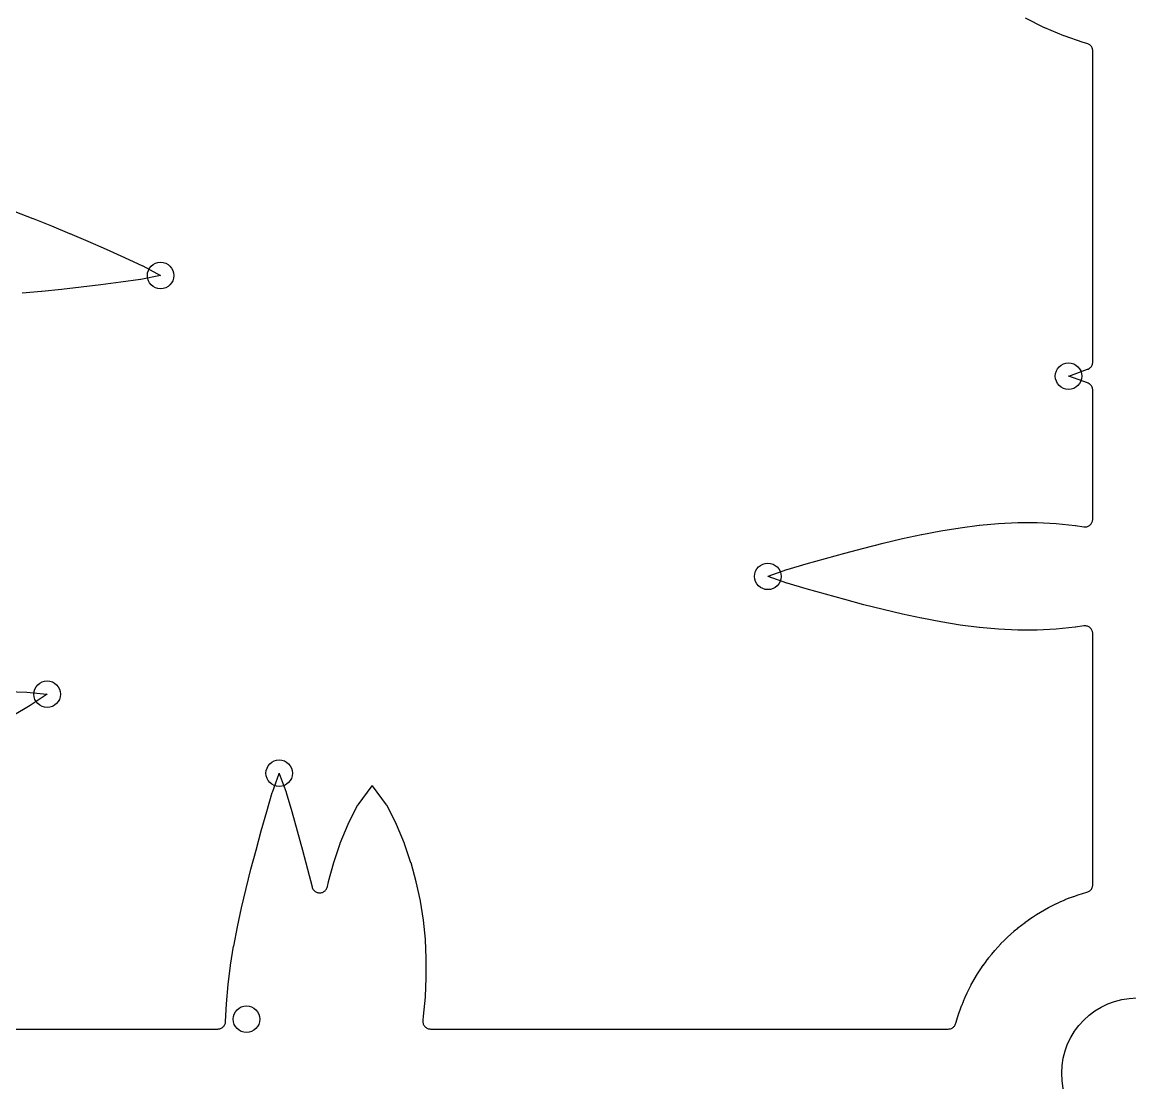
# Model space of a CAD drawing. Header units: millimetres. Extents: x -70 to 70, y -70 to 70.
# Drawn here: x -35.4 to -0.23, y -0.31 to 33.39 of the extents above; entities that cross this region are included whole.
import ezdxf

# ---------------------------------------------------------------- set-up
doc = ezdxf.new("R2010")
doc.units = ezdxf.units.MM
doc.layers.add('CUT_INNER', color=6, linetype='Continuous')
doc.layers.add('ENGRAVE', color=7, linetype='Continuous')

msp = doc.modelspace()

# ---------------------------------------------------------------- linework, layer by layer
at = {"layer": 'CUT_INNER'}
for points in [[(-36.3717, 1.404), (-29.1904, 1.404), (-29.1666, 1.4051), (-29.143, 1.4085), (-29.1199, 1.4141), (-29.0974, 1.4219), (-29.0758, 1.4318), (-29.0551, 1.4437), (-29.0358, 1.4575), (-29.0178, 1.4731), (-29.0014, 1.4904), (-28.9867, 1.5091), (-28.9738, 1.5291), (-28.9629, 1.5503), (-28.9541, 1.5724), (-28.9474, 1.5952), (-28.9429, 1.6186), (-28.9406, 1.6423), (-28.9144, 2.2026), (-28.914, 2.2079), (-28.86, 2.8133), (-28.8595, 2.8181), (-28.7822, 3.4241), (-28.7816, 3.4282), (-28.6835, 4.0348), (-28.6829, 4.0383), (-28.5667, 4.6455), (-28.5661, 4.6485), (-28.4346, 5.2563), (-28.434, 5.2586), (-28.2899, 5.867), (-28.2894, 5.8688), (-28.1354, 6.4776), (-28.135, 6.479), (-27.9736, 7.0877), (-27.8064, 7.6983), (-27.6345, 8.309), (-27.6341, 8.3103), (-27.4565, 8.9165), (-27.4542, 8.9236), (-27.2382, 9.5245), (-27.2361, 9.5296), (-27.2339, 9.5245), (-27.0179, 8.9236), (-27.0156, 8.9165), (-26.838, 8.3103), (-26.8376, 8.309), (-26.6662, 7.7), (-26.499, 7.0897), (-26.3371, 6.479), (-26.3367, 6.4776), (-26.1951, 5.918), (-26.1878, 5.8942), (-26.1782, 5.8713), (-26.1664, 5.8495), (-26.1525, 5.8289), (-26.1366, 5.8099), (-26.1189, 5.7925), (-26.0995, 5.7769), (-26.0787, 5.7634), (-26.0567, 5.7519), (-26.0336, 5.7427), (-26.0097, 5.7359), (-25.9853, 5.7314), (-25.9606, 5.7294), (-25.9357, 5.7299), (-25.9111, 5.7328), (-25.8868, 5.7382), (-25.8632, 5.7459), (-25.8405, 5.7559), (-25.8189, 5.7682), (-25.7986, 5.7825), (-25.7799, 5.7987), (-25.7628, 5.8168), (-25.7476, 5.8364), (-25.7344, 5.8575), (-25.7234, 5.8797), (-25.7147, 5.903), (-25.7083, 5.927), (-25.6756, 6.0795), (-25.6739, 6.0864), (-25.508, 6.6898), (-25.5058, 6.6969), (-25.3005, 7.3), (-25.2977, 7.3076), (-25.0485, 7.9098), (-25.0445, 7.9186), (-24.7392, 8.5201), (-24.7366, 8.5246), (-24.7337, 8.5289), (-24.2886, 9.1302), (-24.285, 9.1347), (-24.2813, 9.1302), (-23.8363, 8.5289), (-23.8333, 8.5246), (-23.8308, 8.5201), (-23.5255, 7.9186), (-23.5215, 7.9098), (-23.2723, 7.3076), (-23.2694, 7.3), (-23.0641, 6.6969), (-23.062, 6.6898), (-22.896, 6.0864), (-22.8943, 6.0795), (-22.7651, 5.476), (-22.7638, 5.4691), (-22.6696, 4.8655), (-22.6687, 4.8587), (-22.6077, 4.2549), (-22.6072, 4.2484), (-22.5778, 3.6443), (-22.5777, 3.6382), (-22.5782, 3.0337), (-22.5783, 3.0279), (-22.6066, 2.423), (-22.607, 2.4177), (-22.661, 1.8123), (-22.6615, 1.8076), (-22.6771, 1.6856), (-22.679, 1.6608), (-22.6784, 1.6358), (-22.6754, 1.611), (-22.6698, 1.5867), (-22.6619, 1.563), (-22.6517, 1.5403), (-22.6393, 1.5186), (-22.6247, 1.4984), (-22.6082, 1.4796), (-22.5899, 1.4626), (-22.5701, 1.4476), (-22.5488, 1.4345), (-22.5263, 1.4237), (-22.5029, 1.4151), (-22.4787, 1.409), (-22.454, 1.4052), (-22.4291, 1.404), (-5.9929, 1.404), (-5.9679, 1.4053), (-5.9431, 1.409), (-5.9189, 1.4152), (-5.8954, 1.4238), (-5.8728, 1.4347), (-5.8515, 1.4479), (-5.8316, 1.463), (-5.8133, 1.4801), (-5.7968, 1.499), (-5.7822, 1.5194), (-5.7698, 1.5411), (-5.7597, 1.564), (-5.7518, 1.5878), (-5.7504, 1.5932), (-5.7105, 1.7307), (-5.7096, 1.7336), (-5.6663, 1.8703), (-5.6653, 1.8732), (-5.6187, 2.0088), (-5.6177, 2.0117), (-5.5677, 2.1461), (-5.5666, 2.1489), (-5.5134, 2.282), (-5.5122, 2.2849), (-5.4557, 2.4167), (-5.4545, 2.4195), (-5.3947, 2.5498), (-5.3934, 2.5526), (-5.3305, 2.6815), (-5.3292, 2.6842), (-5.2631, 2.8115), (-5.2617, 2.8142), (-5.1925, 2.9398), (-5.191, 2.9424), (-5.1188, 3.0663), (-5.1173, 3.069), (-5.042, 3.191), (-5.0404, 3.1936), (-4.9622, 3.3138), (-4.9605, 3.3164), (-4.8794, 3.4346), (-4.8776, 3.4371), (-4.7936, 3.5533), (-4.7918, 3.5558), (-4.705, 3.6699), (-4.7031, 3.6723), (-4.6135, 3.7842), (-4.6116, 3.7866), (-4.5193, 3.8963), (-4.5172, 3.8986), (-4.4223, 4.006), (-4.4202, 4.0083), (-4.3226, 4.1134), (-4.3205, 4.1156), (-4.2204, 4.2182), (-4.2182, 4.2204), (-4.1156, 4.3205), (-4.1134, 4.3226), (-4.0083, 4.4202), (-4.006, 4.4223), (-3.8986, 4.5172), (-3.8963, 4.5193), (-3.7866, 4.6116), (-3.7842, 4.6135), (-3.6723, 4.7031), (-3.6699, 4.705), (-3.5558, 4.7918), (-3.5533, 4.7936), (-3.4371, 4.8776), (-3.4346, 4.8794), (-3.3164, 4.9605), (-3.3138, 4.9622), (-3.1936, 5.0404), (-3.191, 5.042), (-3.069, 5.1173), (-3.0663, 5.1188), (-2.9424, 5.191), (-2.9398, 5.1925), (-2.8142, 5.2617), (-2.8115, 5.2631), (-2.6842, 5.3292), (-2.6815, 5.3305), (-2.5526, 5.3934), (-2.5498, 5.3947), (-2.4195, 5.4545), (-2.4167, 5.4557), (-2.2849, 5.5122), (-2.282, 5.5134), (-2.1489, 5.5666), (-2.1461, 5.5677), (-2.0117, 5.6177), (-2.0088, 5.6187), (-1.8732, 5.6653), (-1.8703, 5.6663), (-1.7336, 5.7096), (-1.7307, 5.7105), (-1.5929, 5.7504), (-1.5885, 5.7517), (-1.5885, 5.7517), (-1.5662, 5.7588), (-1.5431, 5.7689), (-1.521, 5.7812), (-1.5004, 5.7957), (-1.4813, 5.8122), (-1.4639, 5.8305), (-1.4485, 5.8505), (-1.4352, 5.872), (-1.4241, 5.8946), (-1.4154, 5.9183), (-1.4091, 5.9427), (-1.4053, 5.9677), (-1.404, 5.9929), (-1.404, 13.9599), (-1.4051, 13.9838), (-1.4086, 14.0075), (-1.4143, 14.0308), (-1.4222, 14.0534), (-1.4322, 14.0752), (-1.4442, 14.0959), (-1.4582, 14.1154), (-1.474, 14.1334), (-1.4914, 14.1498), (-1.5104, 14.1645), (-1.5306, 14.1773), (-1.552, 14.1881), (-1.5743, 14.1968), (-1.5974, 14.2034), (-1.6209, 14.2077), (-1.6448, 14.2097), (-1.6688, 14.2095), (-1.6926, 14.2069), (-1.9515, 14.1664), (-1.9582, 14.1656), (-2.5621, 14.1046), (-2.5686, 14.1041), (-3.1727, 14.0747), (-3.1788, 14.0746), (-3.7833, 14.075), (-3.7891, 14.0752), (-4.394, 14.1035), (-4.3992, 14.1039), (-5.0047, 14.1579), (-5.0094, 14.1584), (-5.6154, 14.2357), (-5.6195, 14.2363), (-6.2261, 14.3344), (-6.2297, 14.335), (-6.8369, 14.4512), (-6.8398, 14.4518), (-7.4476, 14.5834), (-7.45, 14.5839), (-8.0583, 14.728), (-8.0601, 14.7285), (-8.669, 14.8825), (-8.6703, 14.8829), (-9.2791, 15.0443), (-9.8897, 15.2116), (-10.5003, 15.3835), (-10.5016, 15.3838), (-11.1078, 15.5614), (-11.1149, 15.5638), (-11.7158, 15.7797), (-11.721, 15.7819), (-11.7158, 15.784), (-11.1149, 16), (-11.1078, 16.0023), (-10.5016, 16.1799), (-10.5003, 16.1803), (-9.8914, 16.3517), (-9.2811, 16.5189), (-8.6703, 16.6808), (-8.669, 16.6812), (-8.0601, 16.8352), (-8.0583, 16.8357), (-7.45, 16.9798), (-7.4476, 16.9804), (-6.8398, 17.1119), (-6.8369, 17.1125), (-6.2297, 17.2287), (-6.2261, 17.2293), (-5.6195, 17.3274), (-5.6154, 17.328), (-5.0094, 17.4053), (-5.0047, 17.4059), (-4.3992, 17.4599), (-4.394, 17.4602), (-3.7891, 17.4885), (-3.7833, 17.4887), (-3.1788, 17.4892), (-3.1727, 17.489), (-2.5686, 17.4596), (-2.5621, 17.4591), (-1.9582, 17.3982), (-1.9515, 17.3973), (-1.6926, 17.3568), (-1.6688, 17.3543), (-1.6448, 17.354), (-1.6209, 17.356), (-1.5974, 17.3603), (-1.5743, 17.3669), (-1.552, 17.3756), (-1.5306, 17.3864), (-1.5104, 17.3992), (-1.4914, 17.4139), (-1.474, 17.4304), (-1.4582, 17.4484), (-1.4442, 17.4678), (-1.4322, 17.4885), (-1.4222, 17.5103), (-1.4143, 17.5329), (-1.4086, 17.5562), (-1.4051, 17.5799), (-1.404, 17.6038), (-1.404, 21.6894), (-1.4053, 21.7149), (-1.4092, 21.7401), (-1.4156, 21.7648), (-1.4246, 21.7887), (-1.4359, 21.8116), (-1.4495, 21.8332), (-1.4652, 21.8533), (-1.4829, 21.8717), (-1.5024, 21.8882), (-1.5235, 21.9026), (-1.5459, 21.9148), (-1.5695, 21.9246), (-2.1669, 22.1393), (-2.1721, 22.1415), (-2.1669, 22.1437), (-1.5695, 22.3584), (-1.5459, 22.3682), (-1.5235, 22.3804), (-1.5024, 22.3948), (-1.4829, 22.4113), (-1.4652, 22.4297), (-1.4495, 22.4498), (-1.4359, 22.4714), (-1.4246, 22.4943), (-1.4156, 22.5182), (-1.4092, 22.5429), (-1.4053, 22.5681), (-1.404, 22.5936), (-1.404, 32.4676), (-1.4053, 32.4926), (-1.409, 32.5174), (-1.4152, 32.5416), (-1.4238, 32.5651), (-1.4347, 32.5877), (-1.4478, 32.609), (-1.463, 32.6289), (-1.4801, 32.6472), (-1.4989, 32.6637), (-1.5193, 32.6782), (-1.5411, 32.6906), (-1.5639, 32.7008), (-1.5877, 32.7086), (-1.7067, 32.7414), (-1.7138, 32.7436), (-2.3169, 32.9488), (-2.3244, 32.9517), (-2.9267, 33.2009), (-2.9355, 33.2049), (-3.5369, 33.5102)], [(-35.6371, 27.3698), (-35.0552, 27.1505), (-35.0529, 27.1496), (-34.4723, 26.9178), (-34.4705, 26.9171), (-33.8909, 26.6754), (-33.8896, 26.6748), (-33.3111, 26.4259), (-32.7317, 26.1708), (-32.1529, 25.9111), (-32.1517, 25.9106), (-31.5781, 25.646), (-31.5714, 25.6426), (-31.0083, 25.3406), (-31.0038, 25.338), (-31.0093, 25.3366), (-31.6354, 25.2111), (-31.6428, 25.2099), (-32.2685, 25.1231), (-32.2698, 25.123), (-32.8973, 25.0427), (-33.5255, 24.9669), (-34.1534, 24.8963), (-34.1548, 24.8962), (-34.7797, 24.8331), (-34.7816, 24.8329), (-35.4044, 24.7796)], [(-35.8848, 12.1289), (-35.2536, 12.1039), (-35.2462, 12.1034), (-34.6107, 12.0399), (-34.6052, 12.0391), (-34.6094, 12.036), (-35.1402, 11.6803), (-35.1465, 11.6763), (-35.6914, 11.3567)]]:
    msp.add_lwpolyline(points, dxfattribs=at)
msp.add_circle((0, 0), 2.39, dxfattribs=at)
at = {"layer": 'ENGRAVE'}
for centre, radius in [((0, 20.0601), 46.307), ((-31.003, 25.3378), 0.4212), ((-2.1729, 22.1415), 0.4212), ((-11.7218, 15.7819), 0.4212), ((-34.6044, 12.0393), 0.4212), ((-27.2361, 9.5305), 0.4212), ((-28.2771, 1.7161), 0.4212)]:
    msp.add_circle(centre, radius, dxfattribs=at)

doc.saveas('drawing.dxf')
